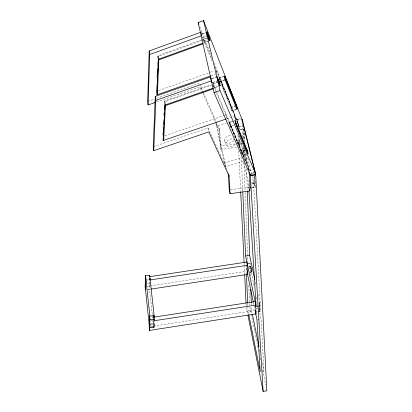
<?xml version="1.0" encoding="UTF-8"?>
<svg xmlns="http://www.w3.org/2000/svg" width="412" height="412" viewBox="0 0 412 412"><rect width="100%" height="100%" fill="white"/><g stroke="black" fill="none" stroke-linecap="round" stroke-linejoin="round"><path stroke-width="0.31" stroke-dasharray="2.06 1.54" d="M156.508 86.906L156.56 85.634M156.921 77.363L157.085 73.547M157.528 63.366L157.58 62.094M157.745 58.277L157.858 55.733L201.365 39.959M158.357 58.2L158.44 56.3L204.058 39.768L211.572 58.226M149.654 286.819L149.35 282.308M162.58 134.693L162.755 131.516M162.998 127.071L163.245 122.627M163.662 115.005L163.765 113.099M164.187 105.482L164.429 101.033L210.923 84.666M164.903 104.123L165.042 101.589L213.627 84.496L216.367 91.016M153.434 322.611L153.501 321.432M202.328 33.753L205.346 32.651M202.452 37.461L207.37 35.669M201.968 39.743L206.783 38.002M208.817 41.004L203.992 42.755L203.198 39.284L207.998 37.538M202.287 33.707L205.912 32.388M202.457 37.399L206.283 36.014M207.576 41.473L204.558 42.56L203.78 39.083M211.845 78.62L217.062 76.771M224.195 76.302L219.071 78.12L219.756 81.004M212.741 82.544L216.82 81.102M217.387 82.379L211.531 84.455M225.045 79.763L219.895 81.586L231.874 110.843L236.818 109.129M158.708 90.511L209.811 72.476M210.414 72.26L214.019 70.988M211.186 75.741L217.227 73.614L216.424 70.138M211.763 78.46L216.985 76.622M147.645 101.424L154.248 99.101M156.648 98.257L199.269 83.265M224.519 80.072L220.508 81.478L219.694 78.007L223.119 76.807M213.323 85.516L214.255 87.725L219.467 85.892M156.56 101.996L199.985 86.752L202.56 92.582M212.638 82.395L216.722 80.963M218.525 81.998L213.339 83.816L214.219 87.751L218.278 86.329M235.952 105.688L231.034 107.398L231.874 110.843M235.988 105.781L231.611 107.285L232.44 110.74L236.838 109.231M238.533 127.179L236.627 119.516L240.217 118.28M236.689 119.743L240.273 118.512M229.644 122.539L233.28 121.288L229.664 122.524L230.576 126.427L242.761 155.334L247.416 153.774L242.74 155.329L241.813 151.472L229.644 122.539L230.571 126.427L233.619 125.392L230.571 126.427M233.882 121.082L235.092 120.665M164.929 135.759L224.494 115.345M225.101 115.139L226.317 114.721L227.223 118.63M153.223 146.713L207.998 128.008L219.73 153.65M226.672 118.908L234.655 116.472L235.885 120.098M243.296 161.401L225.781 166.618L216.964 125.871L232.224 121.216M225.781 166.618L224.432 163.085L241.437 158.012M243.899 161.221L245.712 160.68L241.329 142.578M262.712 371.397L263.963 371.191L261.084 319.043L259.086 309.608M256.712 305.972L258.52 305.689M259.122 305.596L260.332 305.405L253.524 182.135L252.201 176.557M256.305 306.822L258.695 306.446M259.344 308.016L260.085 311.508L259.318 308.032L259.261 302.748L260.034 306.255L260.08 311.524L257.134 311.972L260.08 311.524L259.884 306.26L259.138 302.748L259.344 308.016L256.403 308.48L257.552 308.305M248.668 314.129L248.045 310.998L251.578 310.437L251.438 306.595M257.552 319.599L261.084 319.043M249.986 272.214L251.686 271.951L251.438 267.12M248.436 263.639L250.151 263.376M248.544 266.961L251.408 266.512M248.915 267.028L250.032 266.852L253.895 285.089M256.455 306.806L260.034 306.255M151.565 326.469L152.837 326.273M153.475 326.175L255.234 310.406M147.805 289.584L149.541 289.317L149.695 282.066M250.671 174.178L253.607 173.735L250.676 174.152M251.825 182.387L253.524 182.135M252.118 183.932L254.4 183.587L254.106 176.032M251.861 187.908L255.306 187.388L255.018 179.843M248.009 263.716L250.29 263.371M248.714 266.945L251.572 266.512M147.043 286.361L149.577 285.974M150.21 285.877L246.474 271.245M250.007 272.224L251.706 271.966L251.588 267.12M238.883 136.197L239.145 140.662L239.939 144.087L241.777 143.814M245.887 149.922L240.984 150.653L241.7 153.753M249.183 170.439L252.69 169.914M237.436 123.827L237.25 119.969L240.984 119.418M215.213 67.161L238.198 123.631L238.311 126.597L242.673 125.99M239.743 129.976L244.12 129.327M249.157 170.408L253.828 169.739M251.778 183.953L254.06 183.623L253.931 176.048M230.54 189.747L248.987 187.069L248.92 184.365L249.312 185.997M251.552 187.923L254.992 187.424L254.817 176.078M238.311 126.597L243.296 125.897M239.774 129.945L243.523 129.414M238.852 140.657L239.676 144.082L239.779 146.827L238.96 143.402L238.852 140.657L240.072 140.487M236.643 147.269L220.976 149.494L220.235 146.054L237.085 143.67M237.714 143.582L238.96 143.402M239.676 144.082L241.509 143.824M151.158 326.361L152.955 326.227M150.854 320.438L152.672 320.309M147.558 283.636L149.293 283.528M147.81 289.43L149.541 289.317L152.862 319.825M146.543 280.047L149.453 279.866M219.993 154.232L223.726 162.395M223.994 162.977L225.858 167.056M226.126 167.638L227.99 171.716M202.817 93.163L215.929 122.884M216.187 123.466L219.792 131.624L220.976 149.494M199.784 84.429L202.864 91.428M203.121 92.01L219.035 128.173L219.792 131.624M229.263 122.663L248.503 167.643L248.56 169.924M229.52 122.575L241.813 151.472L242.761 155.334M219.318 78.141L238.198 123.713M212.659 82.142L214.255 87.725M216.614 91.608L248.498 167.566L249.301 170.928M243.94 158.352L214.508 88.431L213.627 84.496M244.192 158.944L245.439 161.911M245.691 162.503L246.937 165.47M248.184 168.431L248.936 170.213M219.56 78.059L231.611 107.285L219.694 78.007M202.833 39.923L203.992 42.755M202.503 37.59L203.198 39.284M212.129 61.105L204.836 43.245L204.058 39.768M216.259 71.23L239.037 127.066L239.084 128.302M199.82 26.739L210.671 54.096M214.214 63.015L236.627 119.516M216.964 125.871L215.631 122.287L224.432 163.085M224.592 140.76L225.91 144.334M245.712 160.68L244.47 157.106L240.696 141.476M243.446 147.012L249.44 171.181M254.06 183.623L254.992 187.424M238.198 123.631L239.037 127.148M234.655 116.472L235.561 120.222M248.987 187.069L249.25 188.155M254.4 183.587L255.306 187.388M247.797 157.976L251.614 174.08M237.25 119.969L239.583 129.904M243.961 148.531L248.925 169.641M243.703 162.436L248.431 182.902L248.791 188.675M251.706 271.966L251.001 268.753L250.717 263.289M255.378 282.261L255.914 284.764M258.056 294.771L260.332 305.405M251.686 271.951L250.939 266.322M256.424 297.037L256.954 299.55M246.649 269.978L246.129 267.46L246.407 273.862M253.437 302.702L253.828 304.592M253.957 305.22L254.874 309.623M251.578 310.437L252.216 313.568M259.622 349.896L260.132 352.404M262.176 362.426L263.963 371.191M207.998 128.008L208.688 131.371M249.888 307.136L251.166 313.424M251.294 314.052L258.056 347.393M260.224 358.085L260.605 359.97M262.65 370.038L265.709 385.132M246.443 307.676L247.694 313.97M158.44 56.3L158.718 58.061M157.858 55.733L158.404 59.256M165.042 101.589L165.397 103.865M164.429 101.033L165.047 105.014M154.016 321.417L154.15 322.617M153.697 321.448L153.825 322.642M152.929 320.464L153.207 323.003M219.035 128.173L220.235 146.054M239.64 138.988L239.939 144.087M243.461 129.09L244.028 139.936M244.316 133.153L244.841 143.355M249.049 179.962L249.26 184.36M237.956 134.755L238.512 146.327M238.728 150.828L240.67 191.333M244.125 263.34L244.187 264.628M244.218 265.271L244.651 274.274M246.067 303.845L246.16 305.776M241.015 151.297L241.072 152.579M241.241 156.436L242.766 191.117M247.73 303.953L247.787 305.235M247.818 305.874L248.045 310.998M253.957 172.252L254.008 173.514M242.431 124.362L242.941 137.191M243.348 147.455L243.78 158.357M243.961 162.848L245.104 191.709M245.13 192.352L247.931 262.902M248.822 285.351L249.61 305.235M254.874 176.073L254.925 177.33M246.026 153.779L246.391 164.069M246.551 168.57L247.324 190.432M250.032 266.852L250.352 275.824M250.62 283.518L250.666 284.8M251.325 303.387L251.418 305.951M243.394 129.095L243.734 139.967M244.264 133.164L244.496 140.832M253.859 171.629L253.89 173.524M235.128 144.318A5.284 3.723 -20.6 0 1 227.996 146.481A5.284 3.723 -20.6 0 1 226.791 141.337A5.284 3.723 -20.6 0 1 233.923 139.168M233.856 140.729A5.315 3.723 -20.7 0 1 227.058 143.026A5.315 3.723 -20.7 0 1 225.029 138.417A5.315 3.723 -20.7 0 1 231.472 135.316M244.713 150.509L241.818 151.482L244.713 150.504M251.001 268.737L249.306 269L251.001 268.753"/><path stroke-width="0.62" d="M148.114 104.962L149.7 54.502L201.746 35.664L200.974 32.188L149.19 50.975L147.645 101.424L148.114 104.962L155.355 102.418M154.031 317.652L154.139 315.726L149.659 275.216L145.549 275.468L145.142 286.649L145.488 289.935L145.245 283.786M145.9 278.785L145.73 283.42L145.379 280.119M211.181 78.661L210.455 76.931L155.273 96.372L153.223 146.713L153.748 150.679L208.802 131.928L229.098 176.151L230.087 193.748L249.893 190.869L249.832 188.171M153.748 150.679L155.844 100.363L155.273 96.372M157.101 86.716L156.905 91.15L157.425 94.678L158.805 58.648M157.183 84.81L157.492 77.842M157.605 75.308L157.909 68.335M157.992 66.435L158.332 58.834M149.618 276.189L149.659 275.216M247.509 265.276L149.958 279.98L150.025 278.527M149.154 324.095L149.396 330.434L255.981 313.887L255.708 306.914L255.219 304.576M154.139 315.726L149.53 316.056L149.319 320.551L149.695 324.146L154.279 323.811L154.078 327.339L149.525 327.679L149.396 330.434M149.355 326.489L149.474 324.069L149.85 327.648L150.02 324.12M149.674 319.882L149.762 317.956M149.695 324.146L149.911 319.666L149.53 316.056M163.173 135.115L163.682 140.343L165.485 104.432M163.353 131.953L163.6 127.524M163.775 124.362L164.022 119.933M164.197 116.771L164.409 112.976M164.584 109.813L164.831 105.384M153.764 316.694L153.815 315.752L154.129 320.763L255.831 305.117M153.758 327.37L153.959 323.837M198.167 22.572L203.533 20.6L241.411 117.868L255.718 174.055L250.573 175.754L214.075 92.674L198.167 22.572L198.872 24.36M205.912 32.388L207.123 31.951L209.183 37.131L209.991 40.603L207.926 35.422L207.123 31.951M206.829 35.818L207.926 35.422M202.761 43.209L158.404 59.256L156.828 94.884L210.583 75.952M158.991 59.817L203.028 43.899M155.844 100.363L211.325 80.865L210.455 76.931M223.685 76.606L224.828 76.205L236.534 105.59L237.389 109.041L225.663 79.67L224.828 76.205M214.075 92.674L220.013 90.589L203.533 20.6M224.519 80.072L225.663 79.67M213.009 88.173L165.047 105.014L163.054 140.559L226.013 119.042M165.665 105.57L213.303 88.853M250.517 175.517L252.232 174.951M254.513 174.194L255.656 173.818M247.947 315.232L263.119 391.4L266.858 390.792L255.718 175.048L242.23 119.233L242.282 120.515M248.951 191.24L256.11 306.07L245.624 255.986L249.626 255.368L247.349 191.07M150.813 289.126L247.797 274.361L246.953 264.983M153.738 317.163L255.069 301.605L255.703 304.53M263.119 391.4L250.383 175.852L255.718 175.048M149.597 276.673L246.809 262.042L247.396 264.736M149.911 319.666L154.212 319.357M220.013 90.589L255.718 174.055M211.325 80.865L212.056 82.601M235.118 120.665L247.03 149.726L247.998 153.578L236.05 124.553L235.092 120.665L236.055 124.563L247.983 153.583L247.03 149.726M207.463 34.479L206.551 32.208L207.37 35.669L209.42 40.788L209.008 39.052M224.669 77.477L224.195 76.302L225.045 79.763L236.818 109.129L236.529 107.985M250.208 174.281L250.573 175.754M249.106 172.68L249.368 173.776M249.507 189.242L249.893 190.869M249.657 172.746L250.383 175.852M249.116 172.716L249.368 173.807M249.888 187.084L250.141 188.171L249.445 172.046M228.737 174.497L229.098 176.151M249.626 255.368L254.843 279.758M255.703 310.998L255.95 312.162L255.589 310.411M247.452 272.754L247.797 274.361M255.61 312.147L255.981 313.887M230.087 193.748L229.268 189.927L228.33 173.56M247.432 273.753L253.308 302.073M255.656 313.403L256.959 319.697L260.209 371.799L248.797 314.758M252.34 314.196L258.983 346.765M149.19 50.975L149.7 54.502M149.777 278.327L149.958 279.98M153.867 318.363L154.129 320.763M145.549 275.468L149.855 316.03M149.644 320.526L149.767 321.726M145.498 289.579L149.525 327.679M240.701 191.977L244.095 262.702M244.682 274.917L246.036 303.206M242.797 191.76L245.624 255.986M246.438 274.5L247.705 303.314M250.826 289.286L251.305 302.748M255.842 305.709L255.862 306.899M220.044 85.686L217.989 80.69L217.062 76.771L219.117 81.767L220.044 85.686M219.102 81.797L216.985 76.622L217.891 80.551L220.013 85.722L219.102 81.797M247.741 272.569L247.396 270.962L247.715 272.569"/></g></svg>
